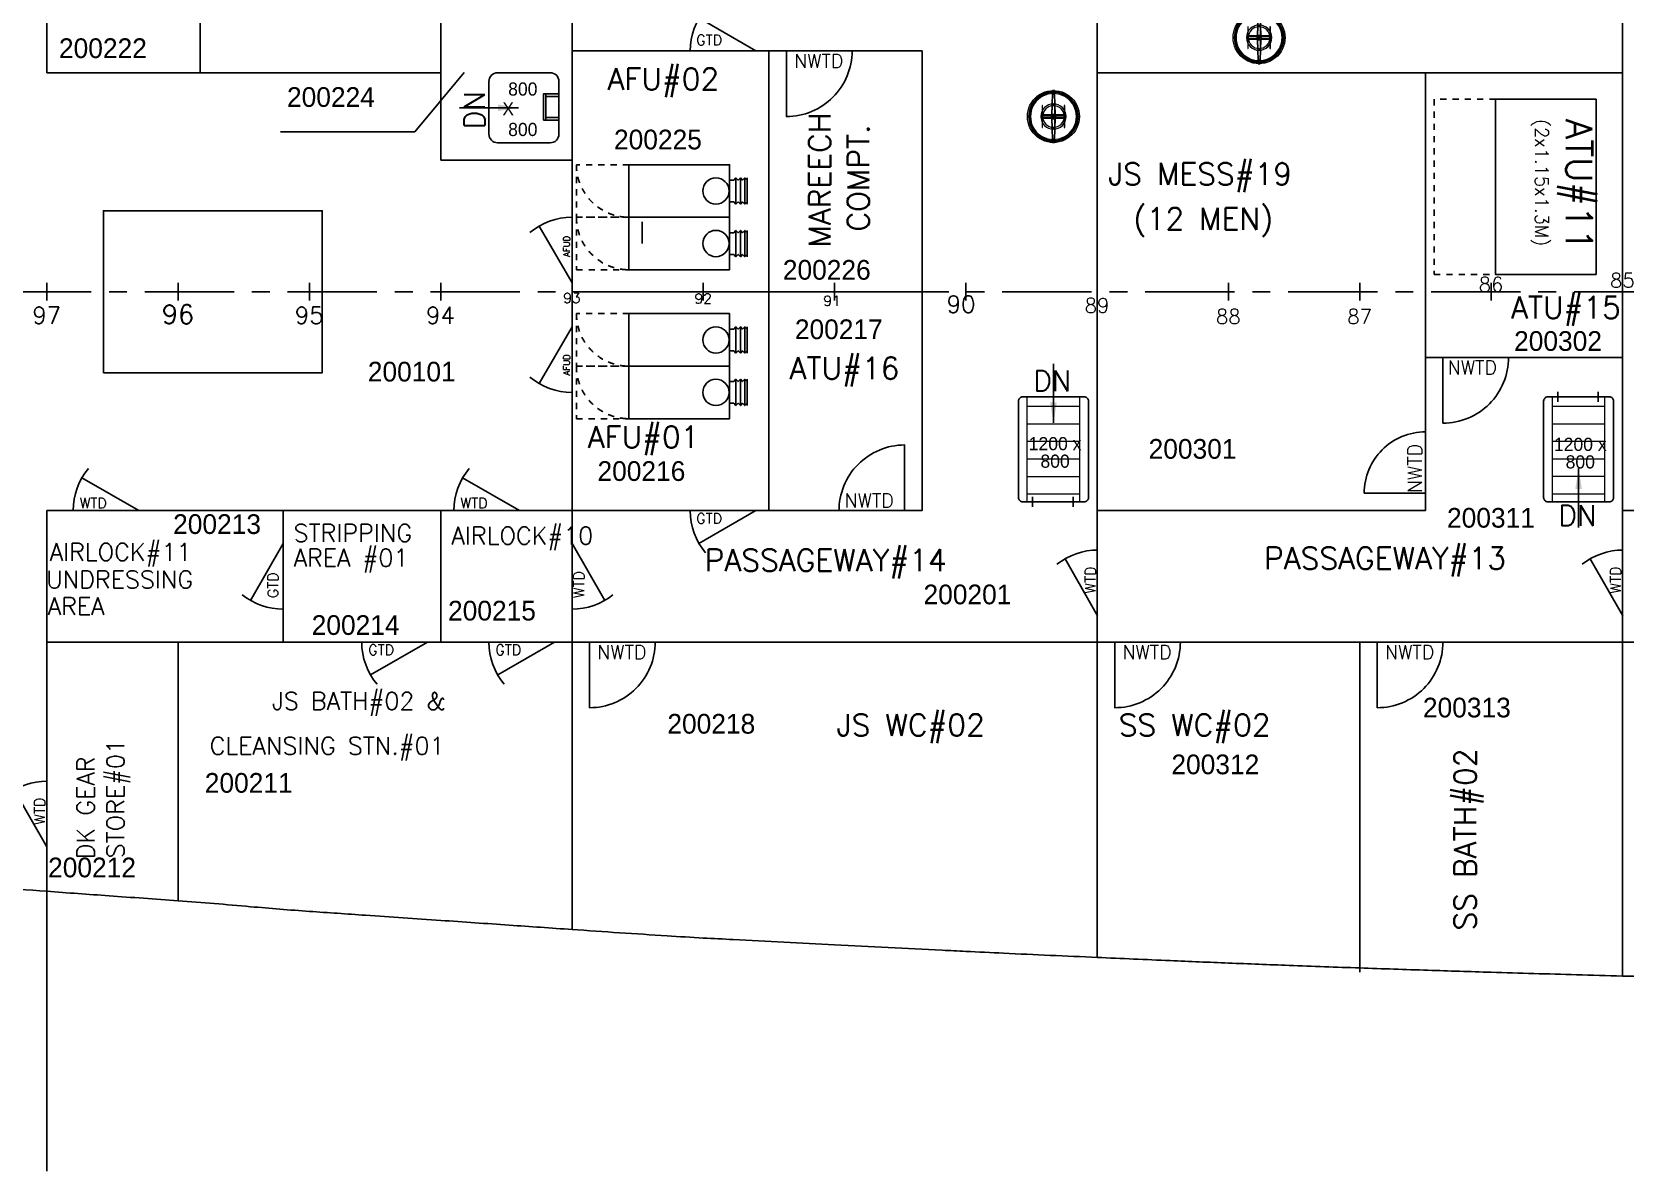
# Model space of a CAD drawing. Header units: inches. Extents: x -439515 to 169029, y 81280 to 226722.
# Drawn here: x 20898 to 36505, y 82251 to 93403 of the extents above; entities that cross this region are included whole.
import ezdxf
from ezdxf.enums import TextEntityAlignment as Align

# ---------------------------------------------------------------- set-up
doc = ezdxf.new("R2010")
doc.units = ezdxf.units.IN
doc.header["$LTSCALE"] = 700
doc.header["$MEASUREMENT"] = 0
doc.linetypes.add('CENTER', pattern=[2, 1.25, -0.25, 0.25, -0.25])
doc.linetypes.add('DOT', pattern=[0.2, 0.1, -0.1])
for name, color, linetype in [('00', 7, 'Continuous'), ('01', 7, 'Continuous'), ('2 DECK', 7, 'Continuous'), ('COMPT.NOS', 4, 'Continuous'), ('COMPTNAME', 7, 'Continuous'), ('Escape scuttle', 30, 'Continuous'), ('Escape scuttle-RefEdit0', 30, 'Continuous'), ('HATCHES', 7, 'Continuous'), ('LIGHT_BULKHEADS', 7, 'Continuous'), ('UP-DOWN', 7, 'Continuous')]:
    doc.layers.add(name, color=color, linetype=linetype)
doc.layers.add('LADDER', color=7, linetype='Continuous', lineweight=15)
doc.styles.add('ROMANS', font='romans')
doc.styles.add('style1', font='romans.shx', dxfattribs={"height": 250})
doc.dimstyles.get("Standard").update_dxf_attribs({"dimtxt": 150.18, "dimasz": 200.18, "dimexe": 0.8, "dimexo": 0.625, "dimgap": 0.09, "dimtad": 0, "dimtih": 1, "dimtoh": 1, "dimdec": 0, "dimzin": 0, "dimdsep": 46, "dimtxsty": 'Standard', "dimcen": 8.09, "dimclrd": 40, "dimclre": 40, "dimadec": 0, "dimazin": 0, "dimtfac": 1, "dimtdec": 0, "dimtofl": 0, "dimtmove": 0, "dimatfit": 3, "dimfxl": 1, "dimtolj": 1, "dimtzin": 0, "dimarcsym": 0})

# ---------------------------------------------------------------- blocks, each defined once
blk = doc.blocks.new('DRW', base_point=(42299, 4033))
at = {"linetype": 'Continuous'}
blk.add_line((41799, 4033), (42665, 4533), dxfattribs=at)
blk.add_arc((41799, 4033), 1000, 0, 40, dxfattribs=at)
blk = doc.blocks.new('WT DOORS')
at = {"color": 7}
blk.add_line((30323, -121880), (29948, -121230), dxfattribs=at)
at = {"linetype": 'ByBlock'}
blk.add_arc((30323, -121880), 750, 89.9395, 128.584, dxfattribs=at)
blk = doc.blocks.new('fghghj')
at = {"color": 3, "linetype": 'Continuous'}
blk.add_lwpolyline([(318315, -37952), (318615, -37952), (318615, -37927), (318315, -37927)], close=True, dxfattribs=at)
at = {"layer": '00', "color": 3}
for points in [[(318345, -38102), (318345, -37952), (318315, -37952), (318315, -38102)], [(318585, -38102), (318585, -37952), (318615, -37952), (318615, -38102)]]:
    blk.add_lwpolyline(points, close=True, dxfattribs=at)
at = {"layer": '01', "color": 4, "linetype": 'ByBlock'}
blk.add_line((318615, -37927), (318615, -37927), dxfattribs=at)
blk.add_line((318615, -37927), (318615, -37927), dxfattribs=at)
blk = doc.blocks.new('A$C49E2739F')
at = {"layer": 'LADDER', "color": 3}
for p, q in [((112, 600), (1312, 600)), ((200, 600), (200, 0)), ((400, 600), (400, 0)), ((600, 600), (600, 0)), ((800, 600), (800, 0)), ((1000, 600), (1000, 0)), ((1200, 600), (1200, 0)), ((112, 0), (1312, 0))]:
    blk.add_line(p, q, dxfattribs=at)
blk = doc.blocks.new('DLW', base_point=(36724, 4033))
at = {"linetype": 'Continuous'}
blk.add_line((37224, 4033), (36358, 4533), dxfattribs=at)
blk.add_arc((37224, 4033), 1000, 140, 180, dxfattribs=at)
blk = doc.blocks.new('atu11plan1')
at = {"layer": '01', "color": 3, "linetype": 'ByBlock'}
blk.add_lwpolyline([(96688, 107991), (98688, 107991), (98688, 109141), (96688, 109141)], close=True, dxfattribs=at)
at = {"layer": '01', "color": 4, "linetype": 'DOT'}
blk.add_lwpolyline([(96688, 107991), (96688, 107291), (98688, 107291), (98688, 107991)], dxfattribs=at)
at = {"insert": (96915, 109096), "char_height": 400, "width": 1855.09, "attachment_point": 1, "style": 'ROMANS'}
blk.add_mtext('{\\H0.75x;ATU#11\\P\\H0.5x;(2x1.15x1.3M)\\P }', dxfattribs=at)
blk = doc.blocks.new('afu01plan1')
at = {"layer": '01', "linetype": 'ByBlock'}
for p, q in [((192756, 190795), (192456, 190795)), ((192756, 190744), (192456, 190744)), ((192756, 190693), (192456, 190693)), ((192482, 190668), (192482, 190621)), ((192729, 190668), (192729, 190621))]:
    blk.add_line(p, q, dxfattribs=at)
for points in [[(192756, 190821), (192456, 190821)], [(192482, 190821), (192456, 190795), (192482, 190770), (192456, 190744), (192482, 190719), (192456, 190693), (192482, 190668)], [(192729, 190821), (192756, 190795), (192729, 190770), (192756, 190744), (192729, 190719), (192756, 190693), (192729, 190668)], [(192482, 190621), (192729, 190621)]]:
    blk.add_lwpolyline(points, dxfattribs=at)
blk.add_lwpolyline([(192306, 189471), (192906, 189471), (192906, 190621), (192306, 190621)], close=True, dxfattribs=at)
at = {"layer": '01', "color": 4, "linetype": 'DOT'}
blk.add_lwpolyline([(192306, 189471), (192306, 188871), (192906, 188871), (192906, 189471)], dxfattribs=at)
at = {"layer": '01', "linetype": 'ByBlock'}
blk.add_circle((192606, 190465), 150, dxfattribs=at)
at = {"layer": '01', "color": 4, "linetype": 'DOT'}
blk.add_arc((192306, 189471), 600, 270, 0, dxfattribs=at)
blk = doc.blocks.new('afu02plan1')
at = {"layer": '01', "linetype": 'ByBlock'}
for p, q in [((193555, 190795), (193255, 190795)), ((193555, 190744), (193255, 190744)), ((193555, 190693), (193255, 190693)), ((193281, 190668), (193281, 190621)), ((193529, 190668), (193529, 190621))]:
    blk.add_line(p, q, dxfattribs=at)
for points in [[(193555, 190821), (193255, 190821)], [(193281, 190821), (193255, 190795), (193281, 190770), (193255, 190744), (193281, 190719), (193255, 190693), (193281, 190668)], [(193529, 190821), (193555, 190795), (193529, 190770), (193555, 190744), (193529, 190719), (193555, 190693), (193529, 190668)], [(193281, 190621), (193529, 190621)]]:
    blk.add_lwpolyline(points, dxfattribs=at)
blk.add_lwpolyline([(193105, 189471), (193705, 189471), (193705, 190621), (193105, 190621)], close=True, dxfattribs=at)
at = {"layer": '01', "color": 4, "linetype": 'DOT'}
blk.add_lwpolyline([(193105, 189471), (193105, 188871), (193705, 188871), (193705, 189471)], dxfattribs=at)
at = {"layer": '01', "linetype": 'ByBlock'}
blk.add_circle((193405, 190465), 150, dxfattribs=at)
at = {"layer": '01', "color": 4, "linetype": 'DOT'}
blk.add_arc((193105, 189471), 600, 270, 0, dxfattribs=at)
blk = doc.blocks.new('AFU02A')
at = {"layer": '01', "color": 4, "linetype": 'DOT'}
blk.add_lwpolyline([(-170500, 107241), (-170500, 107841), (-171100, 107841), (-171100, 107241)], dxfattribs=at)
at = {"layer": '01', "linetype": 'ByBlock'}
blk.add_lwpolyline([(-170500, 107241), (-171100, 107241), (-171100, 106091), (-170500, 106091)], close=True, dxfattribs=at)
blk.add_circle((-170800, 106247), 150, dxfattribs=at)
at = {"layer": '01', "color": 4, "linetype": 'DOT'}
blk.add_arc((-170500, 107241), 600, 90, 180, dxfattribs=at)
blk = doc.blocks.new('AFU02A.1')
at = {"layer": '01', "linetype": 'ByBlock'}
for p, q in [((-170950, 106019), (-170650, 106019)), ((-170950, 105968), (-170650, 105968)), ((-170924, 106044), (-170924, 106091)), ((-170676, 106044), (-170676, 106091)), ((-170950, 105917), (-170650, 105917))]:
    blk.add_line(p, q, dxfattribs=at)
for points in [[(-170924, 105891), (-170950, 105917), (-170924, 105942), (-170950, 105968), (-170924, 105993), (-170950, 106019), (-170924, 106044)], [(-170676, 105891), (-170650, 105917), (-170676, 105942), (-170650, 105968), (-170676, 105993), (-170650, 106019), (-170676, 106044)], [(-170950, 105891), (-170650, 105891)]]:
    blk.add_lwpolyline(points, dxfattribs=at)
blk.add_blockref('AFU02A', (0, 0), dxfattribs=at)
blk = doc.blocks.new('AFU01A')
at = {"layer": '01', "linetype": 'ByBlock'}
for p, q in [((-170650, 104815), (-170950, 104815)), ((-170650, 104764), (-170950, 104764)), ((-170650, 104713), (-170950, 104713)), ((-170924, 104688), (-170924, 104641)), ((-170676, 104688), (-170676, 104641))]:
    blk.add_line(p, q, dxfattribs=at)
for points in [[(-170650, 104841), (-170950, 104841)], [(-170924, 104841), (-170950, 104815), (-170924, 104790), (-170950, 104764), (-170924, 104739), (-170950, 104713), (-170924, 104688)], [(-170676, 104841), (-170650, 104815), (-170676, 104790), (-170650, 104764), (-170676, 104739), (-170650, 104713), (-170676, 104688)], [(-170924, 104641), (-170676, 104641)]]:
    blk.add_lwpolyline(points, dxfattribs=at)
blk.add_lwpolyline([(-171100, 103491), (-170500, 103491), (-170500, 104641), (-171100, 104641)], close=True, dxfattribs=at)
at = {"layer": '01', "color": 4, "linetype": 'DOT'}
blk.add_lwpolyline([(-171100, 103491), (-171100, 102891), (-170500, 102891), (-170500, 103491)], dxfattribs=at)
at = {"layer": '01', "linetype": 'ByBlock'}
blk.add_circle((-170800, 104485), 150, dxfattribs=at)
at = {"layer": '01', "color": 4, "linetype": 'DOT'}
blk.add_arc((-171100, 103491), 600, 270, 0, dxfattribs=at)
blk = doc.blocks.new('A$C1959151D')
at = {"layer": 'Escape scuttle-RefEdit0', "color": 3, "lineweight": 0}
for p, q in [((285, 554), (285, 559)), ((309, 559), (285, 559)), ((309, 554), (309, 559)), ((297, 421), (297, 441)), ((297, 441), (297, 421)), ((308, 423), (310, 322)), ((153, 297), (173, 297)), ((173, 297), (153, 297)), ((171, 308), (272, 310)), ((272, 310), (272, 284)), ((317, 317), (277, 317)), ((277, 277), (317, 277)), ((310, 322), (284, 322)), ((286, 171), (284, 272)), ((284, 272), (310, 272)), ((285, 309), (285, 285)), ((286, 309), (285, 309)), ((285, 285), (286, 285)), ((309, 278), (285, 278)), ((285, 272), (285, 278)), ((285, 272), (309, 272)), ((286, 309), (286, 285)), ((291, 309), (286, 309)), ((286, 285), (291, 285)), ((303, 321), (291, 321)), ((291, 278), (291, 321)), ((291, 309), (291, 285)), ((297, 309), (291, 309)), ((291, 285), (297, 285)), ((291, 278), (303, 278)), ((297, 309), (297, 285)), ((303, 309), (297, 309)), ((297, 285), (303, 285)), ((303, 278), (303, 321)), ((303, 285), (303, 309)), ((308, 309), (303, 309)), ((303, 285), (308, 285)), ((308, 285), (308, 309)), ((309, 309), (308, 309)), ((308, 285), (309, 285)), ((309, 285), (309, 309)), ((309, 285), (309, 309)), ((309, 272), (309, 278)), ((322, 284), (322, 310)), ((423, 286), (322, 284)), ((421, 297), (441, 297)), ((441, 297), (421, 297)), ((285, 40), (285, 35)), ((285, 35), (309, 35)), ((297, 173), (297, 153)), ((297, 153), (297, 173)), ((297, 0), (297, 35)), ((297, 0), (297, 35)), ((297, 16), (297, 22)), ((297, 16), (297, 22)), ((297, 0), (297, 15)), ((297, 0), (297, 15)), ((309, 40), (309, 35))]:
    blk.add_line(p, q, dxfattribs=at)
for points in [[(231, 7), (199, 17), (168, 29), (139, 46), (112, 65), (87, 87), (65, 112), (46, 139), (29, 168), (17, 199), (7, 231), (2, 264), (0, 297), (2, 330), (7, 363), (17, 395), (29, 426), (46, 455), (65, 482), (87, 507), (112, 529), (139, 548), (168, 565), (199, 577), (231, 587)], [(231, 7), (199, 17), (168, 29), (139, 46), (112, 65), (87, 87), (65, 112), (46, 139), (29, 168), (17, 199), (7, 231), (2, 264), (0, 297), (2, 330), (7, 363), (17, 395), (29, 426), (46, 455), (65, 482), (87, 507), (112, 529), (139, 548), (168, 565), (199, 577), (231, 587)], [(360, 572), (329, 577), (297, 579), (265, 577), (234, 572), (204, 563), (175, 551), (147, 536), (121, 518), (97, 497), (76, 473), (58, 447), (43, 419), (31, 390), (22, 360), (17, 329), (15, 297), (17, 265), (22, 234), (31, 204), (43, 175), (58, 147), (76, 121), (97, 97), (121, 76), (147, 58), (175, 43), (204, 31), (234, 22), (265, 17), (297, 15), (297, 0), (264, 2), (231, 7)], [(235, 23), (204, 32), (175, 44), (148, 59), (122, 78), (99, 99), (78, 122), (59, 148), (44, 175), (32, 204), (23, 235), (18, 266), (16, 297), (18, 328), (23, 359), (32, 390), (44, 419), (59, 446), (78, 472), (99, 495), (122, 516), (148, 535), (175, 550), (204, 562), (235, 571)], [(358, 565), (328, 570), (297, 572), (266, 570), (236, 565), (206, 556), (178, 545), (151, 530), (126, 512), (103, 491), (82, 468), (64, 443), (49, 416), (38, 388), (29, 358), (24, 328), (22, 297), (24, 266), (29, 236), (38, 206), (49, 178), (64, 151), (82, 126), (103, 103), (126, 82), (151, 64), (178, 49), (206, 38), (236, 29), (266, 24), (297, 22), (297, 16), (266, 18), (235, 23)], [(360, 552), (329, 557), (297, 559), (265, 557), (234, 552), (204, 542), (175, 529), (148, 513), (123, 493), (101, 471), (81, 446), (65, 419), (52, 390), (42, 360), (37, 329), (35, 297), (37, 265), (42, 234), (52, 204), (65, 175), (81, 148), (101, 123), (123, 101), (148, 81), (175, 65), (204, 52), (234, 42), (265, 37), (297, 35), (297, 0), (264, 2), (231, 7)], [(231, 587), (264, 592), (297, 594), (330, 592), (363, 587), (395, 577), (426, 565), (455, 548), (482, 529), (507, 507), (529, 482), (548, 455), (565, 426), (577, 395), (587, 363), (592, 330), (594, 297), (592, 264), (587, 231), (577, 199), (565, 168), (548, 139), (529, 112), (507, 87), (482, 65), (455, 46), (426, 29), (395, 17), (363, 7), (330, 2), (297, 0)], [(231, 587), (264, 592), (297, 594), (330, 592), (363, 587), (395, 577), (426, 565), (455, 548), (482, 529), (507, 507), (529, 482), (548, 455), (565, 426), (577, 395), (587, 363), (592, 330), (594, 297), (592, 264), (587, 231), (577, 199), (565, 168), (548, 139), (529, 112), (507, 87), (482, 65), (455, 46), (426, 29), (395, 17), (363, 7), (330, 2), (297, 0)], [(235, 571), (266, 576), (297, 578), (328, 576), (359, 571), (390, 562), (419, 550), (446, 535), (472, 516), (495, 495), (516, 472), (535, 446), (550, 419), (562, 390), (571, 359), (576, 328), (578, 297), (576, 266), (571, 235), (562, 204), (550, 175), (535, 148), (516, 122), (495, 99), (472, 78), (446, 59), (419, 44), (390, 32), (359, 23), (328, 18), (297, 16)], [(285, 559), (277, 322), (277, 317)], [(277, 317), (285, 554), (309, 554), (317, 317)], [(285, 594), (285, 554), (309, 554), (309, 594), (285, 594)], [(317, 317), (317, 322), (309, 559)], [(358, 29), (388, 38), (416, 49), (443, 64), (468, 82), (491, 103), (512, 126), (530, 151), (545, 178), (556, 206), (565, 236), (570, 266), (572, 297), (570, 328), (565, 358), (556, 388), (545, 416), (530, 443), (512, 468), (491, 491), (468, 512), (443, 530), (416, 545), (388, 556), (358, 565)], [(360, 22), (390, 31), (419, 43), (447, 58), (473, 76), (497, 97), (518, 121), (536, 147), (551, 175), (563, 204), (572, 234), (577, 265), (579, 297), (577, 329), (572, 360), (563, 390), (551, 419), (536, 447), (518, 473), (497, 497), (473, 518), (447, 536), (419, 551), (390, 563), (360, 572)], [(360, 42), (390, 52), (419, 65), (446, 81), (471, 101), (493, 123), (513, 148), (529, 175), (542, 204), (552, 234), (557, 265), (559, 297), (557, 329), (552, 360), (542, 390), (529, 419), (513, 446), (493, 471), (471, 493), (446, 513), (419, 529), (390, 542), (360, 552)], [(167, 421), (167, 173), (173, 173), (173, 421), (167, 421)], [(284, 322), (286, 423), (308, 423)], [(421, 421), (421, 173), (427, 173), (427, 421), (421, 421)], [(272, 284), (171, 286), (171, 308)], [(173, 316), (173, 310), (421, 310), (421, 316), (173, 316)], [(173, 284), (173, 278), (421, 278), (421, 284), (173, 284)], [(272, 284), (274, 284), (274, 310), (272, 310)], [(277, 277), (277, 272), (285, 35)], [(317, 277), (309, 40), (285, 40), (277, 277)], [(284, 322), (284, 320), (310, 320), (310, 322)], [(310, 272), (310, 274), (284, 274), (284, 272)], [(310, 272), (308, 171), (286, 171)], [(309, 35), (317, 272), (317, 277)], [(322, 310), (320, 310), (320, 284), (322, 284)], [(322, 310), (423, 308), (423, 286)], [(285, 40), (285, 0), (309, 0), (309, 40), (285, 40)], [(297, 35), (329, 37), (360, 42)], [(297, 22), (328, 24), (358, 29)], [(297, 15), (329, 17), (360, 22)]]:
    blk.add_lwpolyline(points, dxfattribs=at)
for points in [[(297, 22, 0.999999), (297, 572, 0.999999), (297, 22, 0.999999)], [(297, 272, 1), (297, 322, 1), (297, 272, 1)], [(297, 272, 1), (297, 322, 1), (297, 272, 1)], [(297, 272, 1), (297, 322, 1), (297, 272, 1)], [(297, 285, 1), (297, 309, 1), (297, 285, 1)]]:
    blk.add_lwpolyline(points, format="xyb", dxfattribs=at)
for radius, start, end in [(144, 90, 180.0001), (124, 90, 180), (144, 359.9999, 90), (124, 0, 90), (144, 179.9999, 270), (124, 180, 270), (144, 270, 0.0001), (124, 270, 0)]:
    blk.add_arc((297, 297), radius, start, end, dxfattribs=at)

msp = doc.modelspace()

# ---------------------------------------------------------------- linework, layer by layer
at = {"color": 7}
for p, q in [((36477.6, 84160.5), (36477.6, 97557.9)), ((31333.3, 84342.3), (31333.3, 97376.1)), ((26189.1, 97102.6), (26189.1, 84615.8)), ((21044.8, 96728.8), (21044.8, 93002.6)), ((24903, 94931.7), (24903, 92145.3)), ((21044.8, 93002.6), (24903, 93002.6)), ((24903, 92145.3), (26189.1, 92145.3)), ((21044.8, 90773.5), (21044.8, 90944.9)), ((22330.9, 90773.5), (22330.9, 90944.9)), ((23617, 90773.5), (23617, 90944.9)), ((24903, 90773.5), (24903, 90944.9)), ((26189.1, 90773.5), (26189.1, 90944.9)), ((27475.2, 90773.5), (27475.2, 90944.9)), ((28761.2, 90773.5), (28761.2, 90944.9)), ((30047.3, 90773.5), (30047.3, 90944.9)), ((32619.4, 90773.5), (32619.4, 90944.9)), ((33905.5, 90773.5), (33905.5, 90944.9)), ((35191.5, 90773.5), (35191.5, 90944.9)), ((36477.6, 90773.5), (36477.6, 90944.9)), ((26189.1, 88715.8), (21044.8, 88715.8)), ((21044.8, 88715.8), (21044.8, 84989.6)), ((24903, 87429.7), (24903, 88715.8)), ((36477.6, 87429.7), (21044.8, 87429.7)), ((36477.6, 87429.7), (49981.3, 87429.7))]:
    msp.add_line(p, q, dxfattribs=at)
at = {"color": 42}
for p, q in [((22545.3, 94931.7), (22545.3, 93002.6)), ((36477.6, 88715.8), (38406.7, 88715.8))]:
    msp.add_line(p, q, dxfattribs=at)
for p, q in [((31333.3, 93002.6), (36477.6, 93002.6)), ((26189.1, 89680.3), (26189.1, 89594.6)), ((22330.9, 87429.7), (22330.9, 84897))]:
    msp.add_line(p, q)
at = {"color": 5, "linetype": 'CENTER'}
msp.add_line((13603.7, 90859.2), (147274.5, 90859.2), dxfattribs=at)
at = {"color": 1}
msp.add_line((23359.8, 88715.8), (23359.8, 87429.7), dxfattribs=at)
msp.add_lwpolyline([(26189.1, 93217), (29618.6, 93217), (29618.6, 90859.2)], dxfattribs=at)
at = {"linetype": 'Continuous'}
for points in [[(28289.7, 93217), (28289.7, 92574, 0.4142136), (28932.7, 93217)], [(34720, 90216.2), (34720, 89573.1, 0.4142136), (35363, 90216.2)], [(34548.5, 89487.4, 0.4142136), (33948.3, 88887.2), (34548.5, 88887.2)], [(29447.1, 88715.8), (29447.1, 89358.8, 0.4168629), (28804.1, 88710)], [(26360.6, 87429.7), (26360.6, 86786.7, 0.4142136), (27003.6, 87429.7)], [(31504.8, 87429.7), (31504.8, 86786.7, 0.4142136), (32147.9, 87429.7)], [(34076.9, 87429.7), (34076.9, 86786.7, 0.4142136), (34720, 87429.7)]]:
    msp.add_lwpolyline(points, format="xyb", dxfattribs=at)
at = {"color": 7}
msp.add_lwpolyline([(25460.3, 93002.6), (25974.8, 93002.6, -0.4142136), (26060.5, 92916.9), (26060.5, 92402.5, -0.4142136), (25974.8, 92316.7), (25460.3, 92316.7, -0.4142136), (25374.6, 92402.5), (25374.6, 92916.9, -0.4142136)], format="xyb", close=True, dxfattribs=at)
at = {"color": 7, "linetype": 'Continuous'}
msp.add_lwpolyline([(21598.7, 90066.1), (23742.1, 90066.1), (23742.1, 91652.3), (21598.7, 91652.3)], close=True, dxfattribs=at)
at = {"color": 7}
msp.add_lwpolyline([(26189.1, 88715.8), (29618.6, 88715.8), (29618.6, 90859.2)], dxfattribs=at)
at = {"layer": '00', "color": 1}
msp.add_line((28118.2, 93217), (28118.2, 88715.8), dxfattribs=at)
at = {"layer": '00'}
msp.add_line((33905.5, 87429.7), (33905.5, 84197.4), dxfattribs=at)
msp.add_lwpolyline([(44194, 90859.2), (43229.4, 90859.2), (43229.4, 90859.2), (36477.6, 90859.2)], dxfattribs=at)
at = {"layer": '01', "linetype": 'ByBlock'}
for p, q in [((26189.1, 91866.6), (26189.1, 91223.6)), ((26189.1, 90859.2), (29618.6, 90859.2)), ((34548.5, 90216.2), (36477.6, 90216.2))]:
    msp.add_line(p, q, dxfattribs=at)
at = {"layer": '01', "color": 4, "linetype": 'ByBlock'}
msp.add_line((21044.8, 84989.6), (21044.8, 82250.7), dxfattribs=at)
at = {"layer": '01', "linetype": 'ByBlock'}
for points in [[(34548.5, 93002.6), (34548.5, 88715.8), (31333.3, 88715.8)], [(26875, 91331.9), (26875, 91544)], [(26875, 91331.9), (26875, 91544)]]:
    msp.add_lwpolyline(points, dxfattribs=at)
at = {"layer": '2 DECK', "color": 7}
msp.add_lwpolyline([(37063.4, 84146.1, -0.0002622), (36477.6, 84160.5, -0.0008565), (36027.4, 84172.7, -0.0004612), (35191.5, 84197.4, -0.0005379), (34572.2, 84217, -0.0004995), (33905.5, 84239.4, -0.0006657), (33212.9, 84264.3, -0.0007767), (32619.4, 84287.4, -0.0005545), (32047.7, 84311.2, -0.0004437), (31333.3, 84342.3, -0.000388), (30414.7, 84383.8, -0.00097), (30047.3, 84401.5, -0.0001939), (29813.3, 84413.2, -0.0000431), (28761.2, 84466.6, -0.0001231), (27769, 84517.3, -0.0004157), (27475.2, 84532.6, -0.0029065), (27120.5, 84553.5, -0.0011062), (26189.1, 84615.8, -0.0001059), (25573.8, 84658.5, 0.0000972), (24903, 84705, 0.0002789), (24167.5, 84755.4, -0.0003726), (23617, 84793.3, -0.0050319), (23038.9, 84839.3, 0.0041082), (22330.9, 84897, 0.0006497), (21653.8, 84945.7, -0.0007223), (21044.8, 84989.6, -0.0001171), (19951.8, 85070.2, -0.0006629)], format="xyb", dxfattribs=at)
at = {"layer": 'COMPT.NOS', "color": 4, "linetype": 'ByBlock'}
for p, q in [((24650.9, 92423.7), (25132.5, 93006.1)), ((23332.9, 92423.7), (24650.9, 92423.7))]:
    msp.add_line(p, q, dxfattribs=at)
at = {"layer": 'HATCHES'}
for points in [[(30604.6, 88801.5), (31204.7, 88801.5, 0.4142136), (31247.6, 88844.4), (31247.6, 89787.5, 0.4142136), (31204.7, 89830.4), (30604.6, 89830.4, 0.4142136), (30561.7, 89787.5), (30561.7, 88844.4, 0.4142136)], [(35748.8, 88801.8), (36349, 88801.8, 0.4142136), (36391.9, 88844.7), (36391.9, 89787.8, 0.4142136), (36349, 89830.7), (35748.8, 89830.7, 0.4142136), (35706, 89787.8), (35706, 88844.7, 0.4142136)]]:
    msp.add_lwpolyline(points, format="xyb", close=True, dxfattribs=at)
at = {"layer": 'LIGHT_BULKHEADS'}
for p, q in [((35844.4, 89782.5), (35844.4, 89878.8)), ((36240.8, 89782.5), (36240.8, 89878.8)), ((30700.1, 88849.7), (30700.1, 88753.4)), ((31096.6, 88849.7), (31096.6, 88753.4))]:
    msp.add_line(p, q, dxfattribs=at)

# ---------------------------------------------------------------- block references
at = {"color": 7, "xscale": 0.6430312499999998, "yscale": 0.6430312499999998, "zscale": 0.6430312499999998}
for p in [(27668.1, 93217), (21623.6, 88715.8), (25353.2, 88715.8)]:
    msp.add_blockref('DLW', p, dxfattribs=at)
at = {"color": 5, "linetype": 'Continuous', "xscale": -0.8573749999999999, "yscale": 0.8573749999999999, "zscale": 0.8573749999999999, "rotation": 90}
msp.add_blockref('fghghj', (-6607.2, 365712), dxfattribs=at)
at = {"color": 7, "yscale": 0.6430312499999998, "zscale": 0.6430312499999998}
for name, p, xscale, rotation in [('DLW', (26189.1, 91266.5), -0.6430312499999998, 90), ('DLW', (26189.1, 90194.7), 0.6430312499999998, 90), ('DLW', (27668.1, 88715.8), -0.6430312499999998, 180), ('DRW', (24450.8, 87429.8), 0.6430312499999998, 180), ('DLW', (25696.1, 87429.7), -0.6430312499999998, 180)]:
    msp.add_blockref(name, p, dxfattribs=dict(at, xscale=xscale, rotation=rotation))
at = {"color": 2}
for p, xscale, yscale, zscale, rotation in [((-2638.2, -16102.3), -0.8573749999999999, 0.8573749999999999, 0.8573749999999999, 180), ((52187.4, -16102.3), 0.8573749999999999, 0.8573749999999999, 0.8573749999999999, 180), ((5776.6, 192291.4), 0.8573749999999999, 0.8573749999999999, 0.8573749999999999, 359.7601371229679), ((10920.9, 192291.4), 0.8573749999999999, 0.8573749999999999, 0.8573749999999999, 359.7601371229679), ((-4515.5, 190029.1), 0.8573750000000001, 0.8573750000000001, 0.8573750000000001, 359.7601371229653)]:
    msp.add_blockref('WT DOORS', p, dxfattribs=dict(at, xscale=xscale, yscale=yscale, zscale=zscale, rotation=rotation))
at = {"layer": '01', "linetype": 'ByBlock', "xscale": 0.8573749999999999, "yscale": 0.8573749999999999, "zscale": 0.8573749999999999}
for name, p, rotation in [('atu11plan1', (-57354.4, 175640.7), 270), ('AFU02A.1', (118692.2, 238284.8), 90), ('afu02plan1', (-135700.9, 257151.4), 270), ('afu01plan1', (-135700.9, 255523), 270), ('AFU01A', (-61984.2, -56566.4), 270)]:
    msp.add_blockref(name, p, dxfattribs=dict(at, rotation=rotation))
at = {"layer": 'Escape scuttle', "linetype": 'Continuous', "ltscale": 0.2, "xscale": 0.8573749999999999, "yscale": 0.8573749999999999, "zscale": 0.8573749999999999}
for p in [(32664.4, 93091.4), (30650, 92319.4)]:
    msp.add_blockref('A$C1959151D', p, dxfattribs=at)
at = {"layer": 'LIGHT_BULKHEADS', "color": 3, "extrusion": (0, 0, -1), "xscale": 0.8573749999999999, "yscale": 0.8573749999999999, "zscale": -0.8573749999999999, "rotation": 90}
for p in [(-30647.5, 88705.4), (-35791.8, 88705.8)]:
    msp.add_blockref('A$C49E2739F', p, dxfattribs=at)

# ---------------------------------------------------------------- texts
at = {"color": 7, "style": 'ROMANS'}
for s, height, p in [('GTD', 101.6, (27406.3, 93272.2)), ('NWTD', 135.47, (28364.8, 93050, 0)), ('NWTD', 135.47, (34766.1, 90049.2, 0)), ('WTD', 101.6, (21366.1, 88739.2)), ('WTD', 101.6, (25095.6, 88739.1)), ('NWTD', 135.47, (28858.4, 88747.9, 0)), ('GTD', 101.6, (27406.3, 88588.6)), ('GTD', 101.6, (24193.3, 87302.6)), ('GTD', 101.6, (25438.5, 87302.5)), ('NWTD', 135.47, (26435.7, 87262.7, 0)), ('NWTD', 135.47, (31579.9, 87262.7, 0)), ('NWTD', 135.47, (34152, 87262.7, 0))]:
    msp.add_text(s, height=height, dxfattribs=at).set_placement(p)
at = {"color": 7}
for s, p in [('800', (25563.5, 92778.9)), ('  X', (25410.6, 92585.3)), ('800', (25563.5, 92383.1))]:
    msp.add_text(s, height=128.61, dxfattribs=at).set_placement(p)
at = {"color": 7, "style": 'ROMANS'}
for s, height, p in [('DN', 201.59, (25333.5, 92451.5)), ('AFUD', 60.96, (26167.4, 91200.4)), ('AFUD', 60.96, (26167.4, 90040.9)), ('NWTD', 135.47, (34512.2, 88889.5, 0)), ('GTD', 101.6, (23310.4, 87860.3)), ('WTD', 101.6, (26306.7, 87860.3)), ('WTD', 101.6, (31317.5, 87904.4)), ('WTD', 101.6, (36461.8, 87904.4)), ('WTD', 101.6, (21025.4, 85642))]:
    msp.add_text(s, height=height, rotation=90, dxfattribs=at).set_placement(p)
for s, height, p in [('86', 141.47, (35191.5, 90859.2)), ('85', 141.47, (36477.7, 90899.5)), ('93', 99.03, (26187.4, 90748.1)), ('92', 99.03, (27473.9, 90742.3)), ('97', 165.04, (21043.1, 90545.5)), ('96', 185.19, (22329.2, 90545.5)), ('95', 165.04, (23615.2, 90545.5)), ('94', 165.04, (24901.3, 90545.5)), ('91', 99.03, (28735.7, 90721)), ('90', 165.04, (30000.1, 90653.5)), ('89', 141.47, (31331.6, 90653.5)), ('88', 141.47, (32617.7, 90545.5)), ('87', 141.47, (33903.7, 90545.5))]:
    msp.add_text(s, height=height, dxfattribs=at).set_placement(p, align=Align.CENTER)
at = {"layer": 'COMPT.NOS', "color": 4, "linetype": 'ByBlock', "char_height": 192.91, "width": 1570.243, "attachment_point": 1}
for s, insert in [('200222', (21163.6, 93339.2)), ('200224', (23397, 92861.1)), ('200225', (26600.1, 92445.5)), ('200226', (28254.1, 91169.7)), ('200217', (28371.9, 90588)), ('200302', (35416.8, 90472.9)), ('200101', (24188.8, 90173.2)), ('200301', (31837, 89417.1)), ('200216', (26438.4, 89199.8)), ('200213', (22281.8, 88680.6)), ('200311', (34759.7, 88742.3)), ('200201', (29632, 87992.2)), ('200215', (24974.6, 87833.5)), ('200214', (23639, 87692.3)), ('200313', (34523.7, 86884.8)), ('200218', (27122.8, 86726.1)), ('200312', (32060, 86328.4)), ('200211', (22592, 86147.6)), ('200212', (21057.2, 85319.6))]:
    msp.add_mtext(s, dxfattribs=dict(at, insert=insert))
at = {"layer": 'COMPTNAME', "color": 7, "linetype": 'ByBlock', "style": 'style1'}
for s, p in [('MAREECH ', (28721.7, 91290)), ('COMPT.', (29100.7, 91448.2)), ('SS BATH#02', (35045.4, 84605.5))]:
    msp.add_text(s, height=214.34, rotation=90, dxfattribs=at).set_placement(p)
at = {"layer": 'COMPTNAME', "color": 4, "linetype": 'ByBlock', "style": 'style1'}
for s, p in [('JS MESS#19', (31441.1, 91904.8)), ('(12 MEN)', (31689.2, 91466.3))]:
    msp.add_text(s, height=214.34, dxfattribs=at).set_placement(p)
at = {"layer": 'COMPTNAME', "color": 7, "style": 'style1'}
for s, height, p in [('ATU#15', 214.34, (36462, 90598)), ('PASSAGEWAY#14', 214.344, (29859.5, 88124.2)), ('PASSAGEWAY#13', 214.344, (35337.9, 88143.1))]:
    msp.add_text(s, height=height, dxfattribs=at).set_placement(p, align=Align.RIGHT)
at = {"layer": 'COMPTNAME', "linetype": 'ByBlock', "style": 'style1'}
for s, height, p in [('ATU#16', 214.34, (28321.1, 90002.9)), ('UNDRESSING ', 171.475, (21038.5, 87955.8)), ('AREA', 171.47, (21053, 87694.9))]:
    msp.add_text(s, height=height, dxfattribs=at).set_placement(p)
at = {"layer": 'COMPTNAME', "color": 42, "linetype": 'ByBlock', "style": 'style1'}
for s, height, p in [('STRIPPING ', 171.47, (23462.2, 88412)), ('AIRLOCK#10', 171.47, (25007.8, 88384.7)), ('AIRLOCK#11', 171.47, (21072.5, 88225.4)), ('AREA #01', 171.47, (23462.2, 88169.1)), ('CLEANSING STN.#01', 171.475, (22640.5, 86328.1))]:
    msp.add_text(s, height=height, dxfattribs=at).set_placement(p)
at = {"layer": 'COMPTNAME', "color": 7, "linetype": 'ByBlock', "style": 'style1'}
for s, height, p in [('JS BATH#02 &', 171.475, (23248.8, 86766.2)), ('JS WC#02', 214.34, (28781.3, 86510.4)), ('SS WC#02', 214.34, (31544.2, 86510.4))]:
    msp.add_text(s, height=height, dxfattribs=at).set_placement(p)
at = {"layer": 'COMPTNAME', "linetype": 'ByBlock', "style": 'style1'}
for s, p in [('STORE#01', (21803.2, 85312.3)), ('DK GEAR ', (21510.3, 85303.1))]:
    msp.add_text(s, height=171.47, rotation=90, dxfattribs=at).set_placement(p)
at = {"layer": 'COMPTNAME', "color": 42, "char_height": 214.34, "width": 1124.195, "attachment_point": 5, "style": 'style1'}
for s, insert in [('AFU#02', (27084.4, 92906)), ('AFU#01', (26890.5, 89401.6))]:
    msp.add_mtext(s, dxfattribs=dict(at, insert=insert))
at = {"layer": 'HATCHES', "char_height": 128.61, "width": 555.322, "attachment_point": 5, "line_spacing_factor": 0.8}
for insert in [(30920.9, 89285.2), (36065.2, 89278.1)]:
    msp.add_mtext('1200 x 800', dxfattribs=dict(at, insert=insert))
at = {"layer": 'UP-DOWN', "color": 7, "style": 'ROMANS'}
for p in [(30706.3, 89887.2), (35850.1, 88568.8)]:
    msp.add_text('DN', height=201.59, dxfattribs=at).set_placement(p)

# ---------------------------------------------------------------- leaders
at = {"color": 3}
for points in [[(25663.4, 92659.7), (25085.8, 92659.7)], [(30904.7, 89575.1), (30904.7, 90152.8)], [(36048.9, 89127.1), (36048.9, 88549.4)]]:
    msp.add_leader(points, dimstyle='Standard', dxfattribs=at)

doc.saveas('drawing.dxf')
